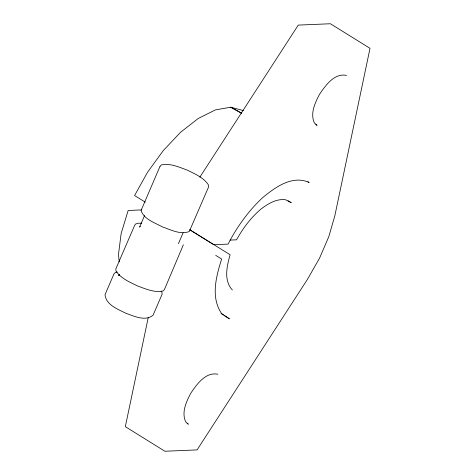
<?xml version="1.0" encoding="UTF-8"?>
<svg xmlns="http://www.w3.org/2000/svg" width="475" height="475" viewBox="0 0 475 475"><rect width="100%" height="100%" fill="white"/><g stroke="black" fill="none" stroke-linecap="round" stroke-linejoin="round"><path stroke-width="0.71" d="M148.295 317.288L125.323 426.663L164.902 451.25L197.066 449.902L307.361 279.49L319.503 258.263L328.843 236.58L334.875 215.608L370.007 48.337L330.428 23.75L298.264 25.098L199.844 177.163M183.374 244.773L164.362 289.667L162.895 291.038C154.232 292.832 145.605 288.883 137.613 285.98C129.812 282.18 120.965 278.546 115.995 271.047L115.805 268.969L134.609 225.465L135.624 223.998L138.071 223.226L141.793 223.203M119.225 274.378L118.649 275.708L119.433 274.978M144.537 215.602L139.567 227.145L140.351 226.415M178.41 243.705L183.089 232.839M117.283 272.044L115.49 272.383L114.042 273.743L104.993 294.755C106.186 305.063 117.812 309.148 125.822 313.262C134.134 316.124 145.154 321.694 153.057 315.246L162.106 294.233L161.922 292.173L161.197 291.127M141.776 209.902L128.155 210.473L121.137 233.599L118.465 254.588L119.237 261.879M230.072 240.083L236.55 239.816C242.885 228.315 250.865 217.722 260.858 209.148C267.983 203.805 276.236 198.562 285.546 199.732L291.24 202.706L288.093 200.753M346.554 75.394C334.341 72.847 325.476 85.524 319.503 94.359C315.02 102.849 310.015 113.46 314.379 122.942L317.057 125.347L315.804 124.569M217.853 374.235C205.639 371.693 196.775 384.364 190.802 393.199C186.319 401.69 181.313 412.3 185.672 421.782L188.355 424.193L187.102 423.409M243.39 110.574L230.767 107.213L215.401 109.897L198.277 118.453L180.506 132.323L163.246 150.623L147.6 172.158L134.591 195.534L145.303 202.184M241.704 113.198L230.767 107.213L241.698 113.359M307.942 181.735L309.13 182.471C292.291 174.836 275.203 187.292 262.663 197.624C248.437 210.918 237.007 226.836 228.089 244.102L213.75 244.702L189.81 229.829M189.869 229.757L230.114 254.754C226.931 266.042 223.47 280.416 232.382 290.017M215.715 255.36L221.653 259.047C216.172 276.331 210.484 297.291 221.605 313.571L229.401 318.802L224.651 315.851M221.065 313.506L223.464 315.115M160.051 166.244L141.045 210.526C144.038 219.373 154.749 222.686 162.278 226.854C170.673 229.662 180.441 235.072 189.27 231.509L208.602 186.936L208.412 184.864C203.442 177.365 194.602 173.725 186.794 169.925C178.802 167.028 170.181 163.079 161.512 164.873L160.051 166.244"/></g></svg>
